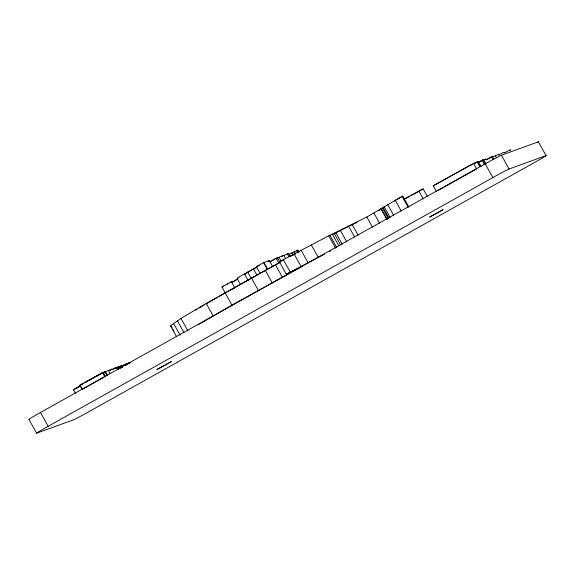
<?xml version="1.0" encoding="UTF-8"?>
<svg xmlns="http://www.w3.org/2000/svg" width="575" height="575" viewBox="0 0 575 575"><rect width="100%" height="100%" fill="white"/><g stroke="black" fill="none" stroke-linecap="round" stroke-linejoin="round"><path stroke-width="0.86" d="M497.512 154.761L492.121 157.176M303.233 265.736L286.278 274.225L279.371 261.769L328.771 235.8L366.843 217.012L402.033 196.362L402.831 196.111L408.875 207.014M503.959 152.296L498.353 154.876M297.44 250.427L297.85 250.089L299.137 252.411M108.308 370.48L105.599 371.666M499.179 154.912L498.647 154.977M485.422 159.311L485.868 158.966L479.766 161.812M176.626 336.742L170.588 325.838L173.643 323.545L180.988 318.421L206.231 303.463L280.068 262.222M509.781 150.463L510.65 149.759L504.131 152.864M84.468 382.95L86.221 381.778M198.605 324.537L231.926 305.152L221.95 286.954L231.358 281.728L234.277 286.932M231.402 281.743L230.539 282.296M378.717 210.781L379.989 209.954M245.079 273.93L247.379 272.536M81.823 384.316L83.001 383.582L79.853 385.214L82.189 389.419L82.822 389.189M427.477 196.65L423.157 188.866L417.342 192.222M195.622 310.162L197.06 309.285M109.839 370.393L111.895 369.071L108.51 370.645L110.069 373.448M397.584 199.23L402.831 196.111M199.223 307.977L204.635 304.808M206.181 303.902L217.673 297.21M394.565 201.013L396.082 200.129M80.105 386.012L76.302 388.24L79.939 386.285M75.382 393.271L73.435 389.771L80.342 385.753L82.29 389.261M302.522 266.153L231.926 305.152M247.969 272.198L257.068 267.088M286.278 274.225L324.609 254.107M219.176 296.348L259.339 273.743M475.46 163.013L478.271 161.589L480.988 166.498M228.642 283.396L226.219 284.754M256.393 267.224L243.139 274.656A15.115 0.367 -29 0 0 237.13 278.393L240.005 283.576M279.421 262.775L260.022 273.355L256.328 266.685L263.522 262.66L269.316 260.554L272.758 266.757M269.812 261.661L277.366 257.693L279.946 262.344M271.141 261.179L276.589 258.132M277.315 257.981L283.813 255.322L285.531 258.419M281.599 256.558L283.813 255.322M436.396 191.417L433.284 185.811L473.498 163.322L478.271 161.589M474.088 163.753L477.394 161.913L480.111 166.815L477.372 161.92M79.853 385.214L103.119 372.334L105.448 376.539L104.815 376.769L102.479 372.564M86.99 381.347L103.119 372.334M93.445 378.07L94.961 377.229M96.478 376.381L100.266 374.26M102.544 372.988L105.448 371.486L107.396 374.993M101.588 373.649L105.448 371.486M485.947 159.886L492.322 156.493L493.875 159.304M486.903 159.527L492.322 156.493M112.671 369.545L115.575 367.741L110.91 370.005M115.28 368.23L117.472 367.123L118.637 369.229M115.173 368.417L117.472 367.123M115.906 368.302L119.614 366.347L120.786 368.453M117.264 367.662L119.614 366.347M118.817 367.094L121.763 365.571L122.54 366.972M118.63 367.324L121.763 365.571M122.302 365.988L125.393 364.255L126.169 365.657M124.725 364.802L126.924 363.702L124.617 364.988M125.393 365.017L129.26 362.854L128.62 363.084M40.502 412.498L485.257 163.789A15.36 0.374 -29 0 1 501.4 155.214L538.394 141.802L546.042 155.595A15.805 0.388 -29 0 1 534.513 162.495L89.757 411.204A15.755 0.388 -29 0 1 73.614 419.779L36.62 433.191L28.973 419.398A15.654 0.381 -29 0 1 40.502 412.498L48.149 426.291A15.654 0.381 -29 0 0 36.62 433.191M82.189 389.419L104.032 377.207M127.039 364.27L130.798 362.293L126.895 364.478M437.942 190.555L442.577 187.96M444.13 187.091L476.61 168.928L473.498 163.322M48.149 426.291L492.904 177.582A15.36 0.374 -29 0 1 509.048 169.007L546.042 155.595M231.66 282.562L232.99 281.815M89.003 380.557L91.935 378.918M233.658 281.441L237.763 279.17M413.087 194.573L416.652 192.603M478.35 162.251L482.993 159.879L492.904 177.582M478.278 162.466L482.993 159.879M80.349 386.163L73.435 389.771M404.017 199.094L423.157 188.866M120.074 366.678L125.393 364.255M297.85 250.089L289.275 254.308L290.504 256.529M405.476 198.641L409.307 196.6M410.838 195.787L412.368 194.968M85.265 382.583L86.746 381.8M329.353 251.598L330.934 250.765M223.919 286.005L221.95 286.954M281.98 260.698L283.533 259.893M290.483 256.299L295.6 253.654M332.142 234.765L348.371 226.615M349.945 225.853L357.053 222.41M244.928 274.153L245.69 273.793M504.886 152.749L505.648 152.418M284.057 255.559A15.841 0.388 -29 0 1 287.399 253.898L288.621 253.438L290.339 256.536M472.636 164.565L469.638 165.657L433.284 185.811M479.931 161.891L480.614 161.647M257.133 266.39L259.339 265.592M279.371 261.769L281.204 261.1M170.588 325.838L172.155 327.908M501.4 155.214L509.048 169.007M495.212 155.451L496.376 157.55M491.431 156.817L492.983 159.627M483.632 159.649L485.961 163.853M482.051 160.217L484.387 164.428M418.852 191.072L423.164 198.857M402.033 196.362L408.077 207.266M395.176 200.143L401.221 211.047M387.636 204.492L393.681 215.395M384.078 206.569L390.123 217.472M382.964 207.28L389.009 218.184M382.332 207.783L388.377 218.687M381.175 208.581L387.219 219.485M380.938 208.84L386.982 219.743M373.966 213.095L379.572 223.222M366.843 217.012L372.456 227.132M352.08 224.315L358.124 235.218M348.551 226.061L354.595 236.965M340.307 230.273L346.783 241.96M335.771 232.552L342.247 244.231M334.183 233.313L340.659 245M332.372 234.19L338.848 245.87M329.906 235.261L336.813 247.724M328.771 235.8L335.678 248.263M311.377 244.986L318.284 257.449M301.221 250.326L308.128 262.789M297.289 250.29L298.152 251.843M296.635 250.528L297.922 252.856M294.113 251.771L295.399 254.092M294.156 254.028L301.063 266.484M291.928 252.885L293.221 255.214M287.399 253.898L289.124 256.996M283.267 259.526L290.174 271.989M278.875 257.111L281.017 260.985M276.036 258.175L278.609 262.825M275.461 264.73L282.368 277.186M263.947 262.509L267.641 269.179M263.522 262.66L267.217 269.33M265.269 270.315L272.176 282.778M253.446 268.856L256.881 275.058M251.383 277.912L258.29 290.375M247.703 272.068L251.138 278.271M244.454 273.901L248.156 280.571M206.231 303.463L213.138 315.927M180.988 318.421L187.896 330.877M177.474 320.836L183.942 332.522M173.643 323.545L180.119 335.225M173.018 329.468L173.88 331.027M121.124 365.801L122.288 367.907M118.982 366.577L119.758 367.978M116.84 367.36L118.004 369.459M104.815 371.716L107.144 375.921M538.394 141.802A15.805 0.388 -29 0 1 537.769 142.384M288.621 253.438A15.115 0.367 -29 0 1 288.291 253.776M287.773 254.114A15.115 0.367 -29 0 1 287.069 254.553M232.767 288.966A26.673 0.654 -29 0 1 234.298 288.118M269.316 260.554A15.475 0.381 -29 0 1 269.373 260.705M268.892 261.028A15.475 0.381 -29 0 1 268.166 261.481M238.884 277.682A15.841 0.388 -29 0 1 238.345 277.933M231.1 282.613A35.578 0.87 -29 0 1 236.9 279.378M157.291 369.301L156.939 369.56L171.537 361.502L157.291 369.301M430.064 216.818L429.662 217.091L443.124 209.681L430.064 216.818"/></g></svg>
